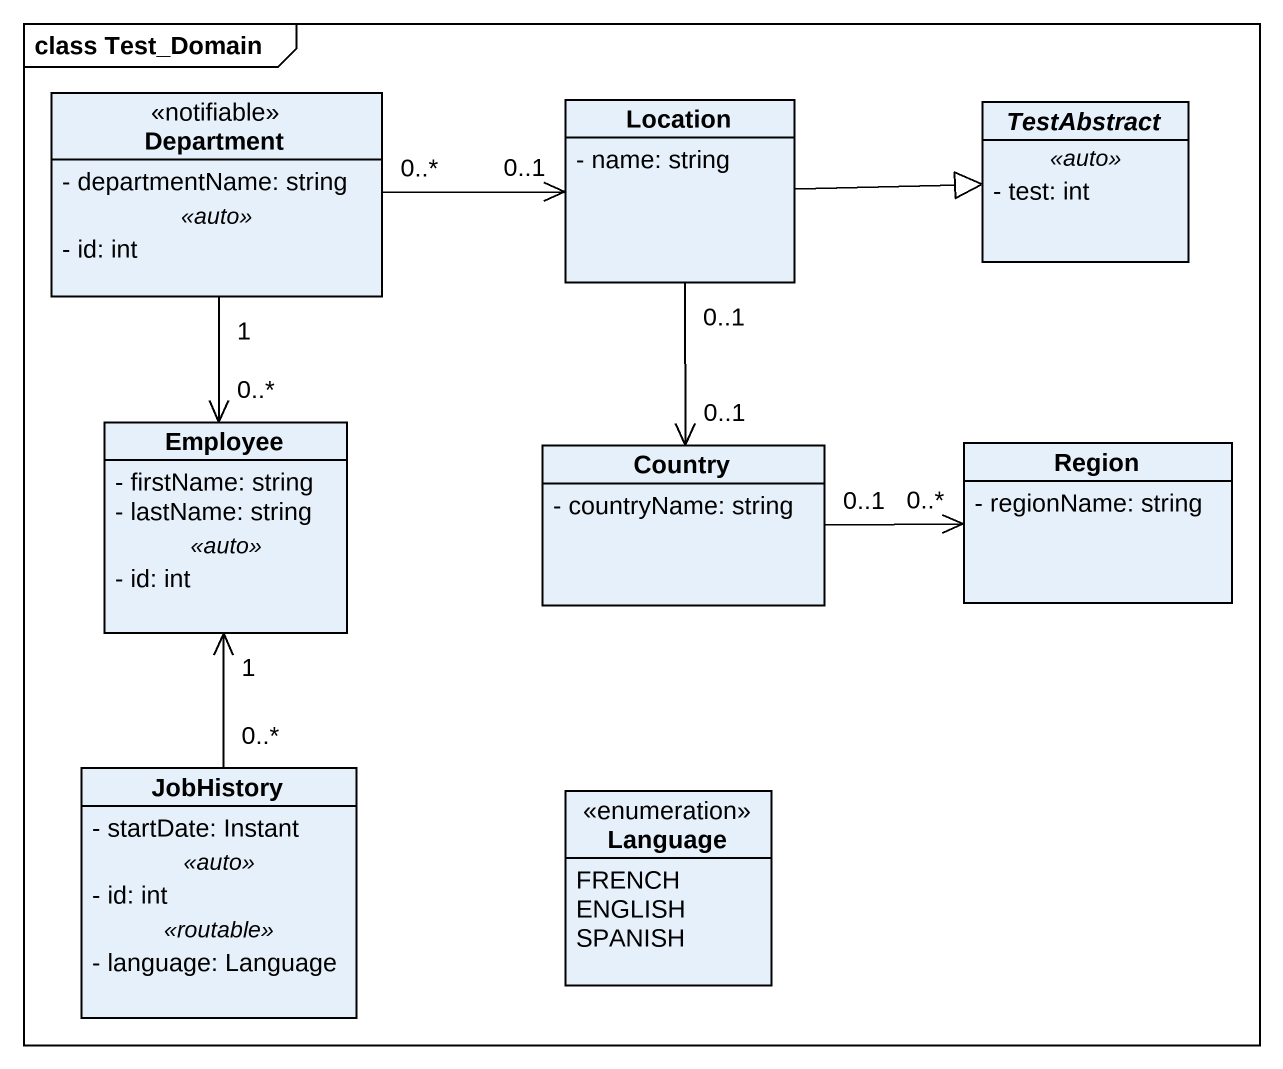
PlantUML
@startuml
mainframe class Test_Domain
hide circle
hide empty members
skinparam classAttributeIconSize 0
class Department <<notifiable>> {
  - departmentName: string
  .. <<auto>> ..
  - id: int
}
class Location {
  - name: string
}
abstract class TestAbstract {
  .. <<auto>> ..
  - test: int
}
class Employee {
  - firstName: string
  - lastName: string
  .. <<auto>> ..
  - id: int
}
class Country {
  - countryName: string
}
class Region {
  - regionName: string
}
class JobHistory {
  - startDate: Instant
  .. <<auto>> ..
  - id: int
  .. <<routable>> ..
  - language: Language
}
enum Language {
  FRENCH
  ENGLISH
  SPANISH
}
Department "0..*" -right-> "0..1" Location
Department "1" --> "0..*" Employee
Location -right-|> TestAbstract
Location "0..1" --> "0..1" Country
Country "0..1" -right-> "0..*" Region
JobHistory "0..*" -up-> "1" Employee
@enduml
